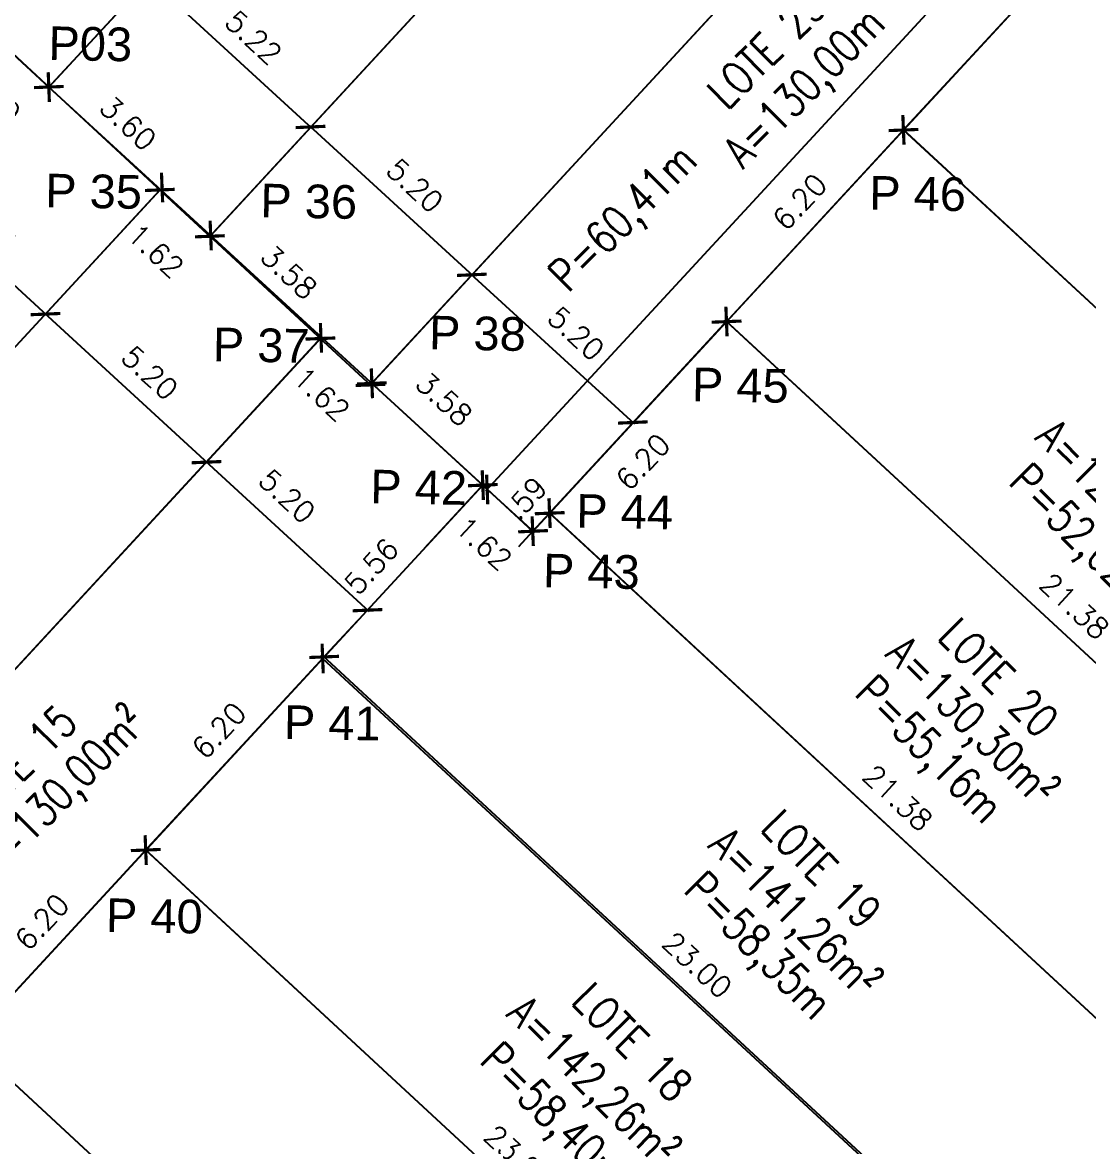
# Model space of a CAD drawing. Header units: millimetres. Extents: x 3076 to 3201, y 1450 to 1555.
# Drawn here: x 3154.08 to 3179.43, y 1474.74 to 1501.47 of the extents above; entities that cross this region are included whole.
import ezdxf
from ezdxf.enums import TextEntityAlignment as Align

# ---------------------------------------------------------------- set-up
doc = ezdxf.new("R2010")
doc.units = ezdxf.units.MM
doc.layers.get('Defpoints').update_dxf_attribs({"color": 250, "true_color": 0x323232})
for name, color, linetype in [('AMARELO', 2, 'Continuous'), ('COD_PONTO', 7, 'Continuous'), ('cotas', 4, 'Continuous'), ('MAGENTA', 6, 'Continuous'), ('QD_LOTE', 1, 'Continuous')]:
    doc.layers.add(name, color=color, linetype=linetype)
doc.layers.add('PONTOS', color=7, linetype='Continuous', lineweight=0)
doc.styles.add('arcad1', font='romans.shx')
doc.styles.add('COTA250', font='ROMANS.SHX', dxfattribs={"height": 0.5})
doc.styles.get("Standard").update_dxf_attribs({"font": 'arial.ttf'})
doc.dimstyles.new('COTA250', dxfattribs={"dimtxt": 0.5, "dimasz": 0.5, "dimexe": 0.05, "dimexo": 0.95, "dimgap": 0.4, "dimtad": 1, "dimzin": 4, "dimdsep": 46, "dimtxsty": 'COTA250', "dimblk": 'ARCHTICK', "dimcen": -0.1, "dimdle": 0.05, "dimse1": 1, "dimse2": 1, "dimclrd": 8, "dimclre": 3, "dimclrt": 2, "dimadec": 0, "dimazin": 0, "dimtfac": 1, "dimtix": 1, "dimtmove": 2, "dimatfit": 3, "dimldrblk": 'ARCHTICK', "dimfxl": 1, "dimtvp": 0.125, "dimtolj": 1, "dimtzin": 4, "dimarcsym": 0})

# ---------------------------------------------------------------- blocks, each defined once
blk = doc.blocks.new('_ArchTick')
at = {"color": 0, "linetype": 'ByBlock', "const_width": 0.15}
blk.add_lwpolyline([(-0.5, -0.5), (0.5, 0.5)], dxfattribs=at)
blk = doc.blocks.new('*D98')
at = {"layer": 'cotas', "color": 8, "lineweight": -2, "transparency": 16777216}
blk.add_line((3162.354, 1492.851), (3179.385, 1511.291), dxfattribs=at)
at = {"layer": 'Defpoints', "color": 0, "transparency": 16777216}
for p in [(3179.351, 1511.254), (3179.351, 1511.254), (3162.388, 1492.888)]:
    blk.add_point(p, dxfattribs=at)
at = {"layer": 'cotas', "color": 8, "lineweight": -2, "transparency": 16777216, "xscale": 0.5, "yscale": 0.5, "zscale": 0.5}
for p, rotation in [((3179.351, 1511.254), 47.27484462991435), ((3162.388, 1492.888), 227.2748446299143)]:
    blk.add_blockref('_ArchTick', p, dxfattribs=dict(at, rotation=rotation))
at = {"layer": 'cotas', "color": 2, "transparency": 16777216, "insert": (3170.392, 1502.512), "char_height": 0.5, "attachment_point": 5, "rotation": 47.2748, "style": 'COTA250'}
blk.add_mtext('\\A1; 25.00', dxfattribs=at)
blk = doc.blocks.new('*D120')
at = {"layer": 'cotas', "color": 8, "lineweight": -2, "transparency": 16777216}
blk.add_line((3158.522, 1496.366), (3175.552, 1514.805), dxfattribs=at)
at = {"layer": 'Defpoints', "color": 0, "transparency": 16777216}
for p in [(3175.518, 1514.768), (3175.518, 1514.768), (3158.556, 1496.402)]:
    blk.add_point(p, dxfattribs=at)
at = {"layer": 'cotas', "color": 8, "lineweight": -2, "transparency": 16777216, "xscale": 0.5, "yscale": 0.5, "zscale": 0.5}
for p, rotation in [((3175.518, 1514.768), 47.27484462991435), ((3158.556, 1496.403), 227.2748446299143)]:
    blk.add_blockref('_ArchTick', p, dxfattribs=dict(at, rotation=rotation))
at = {"layer": 'cotas', "color": 2, "transparency": 16777216, "insert": (3166.559, 1506.026), "char_height": 0.5, "attachment_point": 5, "rotation": 47.2748, "style": 'COTA250'}
blk.add_mtext('\\A1; 25.00', dxfattribs=at)
blk = doc.blocks.new('*D121')
at = {"layer": 'cotas', "color": 8, "lineweight": -2, "transparency": 16777216}
blk.add_line((3157.311, 1497.52), (3158.575, 1496.35), dxfattribs=at)
at = {"layer": 'Defpoints', "color": 0, "transparency": 16777216}
for p in [(3157.36, 1497.499), (3158.538, 1496.384), (3158.556, 1496.402)]:
    blk.add_point(p, dxfattribs=at)
at = {"layer": 'cotas', "color": 8, "lineweight": -2, "transparency": 16777216, "xscale": 0.5, "yscale": 0.5, "zscale": 0.5}
for p, rotation in [((3157.348, 1497.486), 137.1981300308988), ((3158.538, 1496.384), 317.1981300308988)]:
    blk.add_blockref('_ArchTick', p, dxfattribs=dict(at, rotation=rotation))
at = {"layer": 'cotas', "color": 2, "transparency": 16777216, "insert": (3157.122, 1496.157), "char_height": 0.5, "attachment_point": 5, "rotation": 317.1981, "style": 'COTA250'}
blk.add_mtext('\\A1; 1.62', dxfattribs=at)
blk = doc.blocks.new('*D122')
at = {"layer": 'cotas', "color": 8, "lineweight": -2, "transparency": 16777216}
blk.add_line((3158.502, 1496.418), (3161.2, 1493.919), dxfattribs=at)
at = {"layer": 'Defpoints', "color": 0, "transparency": 16777216}
for p in [(3158.556, 1496.402), (3161.163, 1493.953), (3161.193, 1493.984)]:
    blk.add_point(p, dxfattribs=at)
at = {"layer": 'cotas', "color": 8, "lineweight": -2, "transparency": 16777216, "xscale": 0.5, "yscale": 0.5, "zscale": 0.5}
for p, rotation in [((3158.538, 1496.384), 137.1981300308988), ((3161.163, 1493.953), 317.1981300308988)]:
    blk.add_blockref('_ArchTick', p, dxfattribs=dict(at, rotation=rotation))
at = {"layer": 'cotas', "color": 2, "transparency": 16777216, "insert": (3160.293, 1495.645), "char_height": 0.5, "attachment_point": 5, "rotation": 317.1981, "style": 'COTA250'}
blk.add_mtext('\\A1; 3.58', dxfattribs=at)
blk = doc.blocks.new('*D117')
at = {"layer": 'cotas', "color": 8, "lineweight": -2, "transparency": 16777216}
blk.add_line((3140.404, 1479.14), (3157.434, 1497.579), dxfattribs=at)
at = {"layer": 'Defpoints', "color": 0, "transparency": 16777216}
for p in [(3157.4, 1497.542), (3157.4, 1497.542), (3140.438, 1479.177, -0.281)]:
    blk.add_point(p, dxfattribs=at)
at = {"layer": 'cotas', "color": 8, "lineweight": -2, "transparency": 16777216, "xscale": 0.5, "yscale": 0.5, "zscale": 0.5}
for p, rotation in [((3157.4, 1497.542), 47.27451773905912), ((3140.438, 1479.177), 227.2745177390592)]:
    blk.add_blockref('_ArchTick', p, dxfattribs=dict(at, rotation=rotation))
at = {"layer": 'cotas', "color": 2, "transparency": 16777216, "insert": (3148.441, 1488.8), "char_height": 0.5, "attachment_point": 5, "rotation": 47.2745, "style": 'COTA250'}
blk.add_mtext('\\A1; 25.00', dxfattribs=at)
blk = doc.blocks.new('*D118')
at = {"layer": 'cotas', "color": 8, "lineweight": -2, "transparency": 16777216}
blk.add_line((3144.182, 1475.567), (3161.212, 1494.005), dxfattribs=at)
at = {"layer": 'Defpoints', "color": 0, "transparency": 16777216}
for p in [(3161.178, 1493.969), (3161.178, 1493.969), (3144.216, 1475.603, -0.281)]:
    blk.add_point(p, dxfattribs=at)
at = {"layer": 'cotas', "color": 8, "lineweight": -2, "transparency": 16777216, "xscale": 0.5, "yscale": 0.5, "zscale": 0.5}
for p, rotation in [((3161.178, 1493.969), 47.27451773905912), ((3144.216, 1475.603), 227.2745177390592)]:
    blk.add_blockref('_ArchTick', p, dxfattribs=dict(at, rotation=rotation))
at = {"layer": 'cotas', "color": 2, "transparency": 16777216, "insert": (3152.219, 1485.227), "char_height": 0.5, "attachment_point": 5, "rotation": 47.2745, "style": 'COTA250'}
blk.add_mtext('\\A1; 25.00', dxfattribs=at)
blk = doc.blocks.new('*D185')
at = {"layer": 'cotas', "color": 8, "lineweight": -2, "transparency": 16777216}
blk.add_line((3153.496, 1501.053), (3154.744, 1499.898), dxfattribs=at)
at = {"layer": 'Defpoints', "color": 0, "transparency": 16777216}
for p in [(3153.533, 1501.019), (3154.707, 1499.932), (3154.707, 1499.932)]:
    blk.add_point(p, dxfattribs=at)
at = {"layer": 'cotas', "color": 8, "lineweight": -2, "transparency": 16777216, "xscale": 0.5, "yscale": 0.5, "zscale": 0.5}
for p, rotation in [((3153.533, 1501.019), 137.1981300308988), ((3154.707, 1499.932), 317.1981300308988)]:
    blk.add_blockref('_ArchTick', p, dxfattribs=dict(at, rotation=rotation))
at = {"layer": 'cotas', "color": 2, "transparency": 16777216, "insert": (3153.247, 1499.822), "char_height": 0.5, "attachment_point": 5, "rotation": 317.1981, "style": 'COTA250'}
blk.add_mtext('\\A1; 1.60', dxfattribs=at)
blk = doc.blocks.new('*D186')
at = {"layer": 'cotas', "color": 8, "lineweight": -2, "transparency": 16777216}
blk.add_line((3154.67, 1499.966), (3157.385, 1497.452), dxfattribs=at)
at = {"layer": 'Defpoints', "color": 0, "transparency": 16777216}
for p in [(3154.902, 1500.143), (3157.348, 1497.486), (3157.36, 1497.499)]:
    blk.add_point(p, dxfattribs=at)
at = {"layer": 'cotas', "color": 8, "lineweight": -2, "transparency": 16777216, "xscale": 0.5, "yscale": 0.5, "zscale": 0.5}
for p, rotation in [((3154.707, 1499.932), 137.1981300308988), ((3157.348, 1497.486), 317.1981300308988)]:
    blk.add_blockref('_ArchTick', p, dxfattribs=dict(at, rotation=rotation))
at = {"layer": 'cotas', "color": 2, "transparency": 16777216, "insert": (3156.469, 1499.186), "char_height": 0.5, "attachment_point": 5, "rotation": 317.1981, "style": 'COTA250'}
blk.add_mtext('\\A1; 3.60', dxfattribs=at)
blk = doc.blocks.new('*D187')
at = {"layer": 'cotas', "color": 8, "lineweight": -2, "transparency": 16777216}
blk.add_line((3161.127, 1493.987), (3162.39, 1492.817), dxfattribs=at)
at = {"layer": 'Defpoints', "color": 0, "transparency": 16777216}
for p in [(3161.193, 1493.984), (3162.354, 1492.851), (3162.388, 1492.888)]:
    blk.add_point(p, dxfattribs=at)
at = {"layer": 'cotas', "color": 8, "lineweight": -2, "transparency": 16777216, "xscale": 0.5, "yscale": 0.5, "zscale": 0.5}
for p, rotation in [((3161.163, 1493.953), 137.1981300308988), ((3162.354, 1492.851), 317.1981300308988)]:
    blk.add_blockref('_ArchTick', p, dxfattribs=dict(at, rotation=rotation))
at = {"layer": 'cotas', "color": 2, "transparency": 16777216, "insert": (3161.064, 1492.75), "char_height": 0.5, "attachment_point": 5, "rotation": 317.1981, "style": 'COTA250'}
blk.add_mtext('\\A1; 1.62', dxfattribs=at)
blk = doc.blocks.new('*D188')
at = {"layer": 'cotas', "color": 8, "lineweight": -2, "transparency": 16777216}
blk.add_line((3154.673, 1499.895), (3171.719, 1518.319), dxfattribs=at)
at = {"layer": 'Defpoints', "color": 0, "transparency": 16777216}
for p in [(3171.685, 1518.282), (3171.685, 1518.282), (3154.707, 1499.932)]:
    blk.add_point(p, dxfattribs=at)
at = {"layer": 'cotas', "color": 8, "lineweight": -2, "transparency": 16777216, "xscale": 0.5, "yscale": 0.5, "zscale": 0.5}
for p, rotation in [((3171.685, 1518.282), 47.22422458744329), ((3154.707, 1499.932), 227.2242245874433)]:
    blk.add_blockref('_ArchTick', p, dxfattribs=dict(at, rotation=rotation))
at = {"layer": 'cotas', "color": 2, "transparency": 16777216, "insert": (3162.719, 1509.549), "char_height": 0.5, "attachment_point": 5, "rotation": 47.2242, "style": 'COTA250'}
blk.add_mtext('\\A1; 25.00', dxfattribs=at)
blk = doc.blocks.new('*D127')
at = {"layer": 'cotas', "color": 8, "lineweight": -2, "transparency": 16777216}
blk.add_line((3162.35, 1492.92), (3165.061, 1490.435), dxfattribs=at)
at = {"layer": 'Defpoints', "color": 0, "transparency": 16777216}
for p in [(3162.388, 1492.888), (3165.024, 1490.468), (3165.025, 1490.47)]:
    blk.add_point(p, dxfattribs=at)
at = {"layer": 'cotas', "color": 8, "lineweight": -2, "transparency": 16777216, "xscale": 0.5, "yscale": 0.5, "zscale": 0.5}
for p, rotation in [((3162.387, 1492.886), 137.47783240041), ((3165.024, 1490.468), 317.47783240041)]:
    blk.add_blockref('_ArchTick', p, dxfattribs=dict(at, rotation=rotation))
at = {"layer": 'cotas', "color": 2, "transparency": 16777216, "insert": (3163.983, 1492.63), "char_height": 0.5, "attachment_point": 5, "rotation": 317.4778, "style": 'COTA250'}
blk.add_mtext('\\A1; 3.58', dxfattribs=at)
blk = doc.blocks.new('*D128')
at = {"layer": 'cotas', "color": 8, "lineweight": -2, "transparency": 16777216}
blk.add_line((3164.987, 1490.502), (3166.256, 1489.338), dxfattribs=at)
at = {"layer": 'Defpoints', "color": 0, "transparency": 16777216}
for p in [(3165.025, 1490.47), (3166.216, 1489.368), (3166.219, 1489.372)]:
    blk.add_point(p, dxfattribs=at)
at = {"layer": 'cotas', "color": 8, "lineweight": -2, "transparency": 16777216, "xscale": 0.5, "yscale": 0.5, "zscale": 0.5}
for p, rotation in [((3165.024, 1490.468), 137.4778323710164), ((3166.219, 1489.372), 317.4778323710164)]:
    blk.add_blockref('_ArchTick', p, dxfattribs=dict(at, rotation=rotation))
at = {"layer": 'cotas', "color": 2, "transparency": 16777216, "insert": (3164.919, 1489.198), "char_height": 0.5, "attachment_point": 5, "rotation": 317.4778, "style": 'COTA250'}
blk.add_mtext('\\A1; 1.62', dxfattribs=at)
blk = doc.blocks.new('*D129')
at = {"layer": 'cotas', "color": 8, "lineweight": -2, "transparency": 16777216}
for p, q in [((3166.612, 1489.804), (3166.951, 1490.171)), ((3166.212, 1489.372), (3166.612, 1489.804)), ((3166.212, 1489.372), (3165.873, 1489.004))]:
    blk.add_line(p, q, dxfattribs=at)
at = {"layer": 'Defpoints', "color": 0, "transparency": 16777216}
for p in [(3166.612, 1489.804), (3166.615, 1489.801), (3166.216, 1489.368)]:
    blk.add_point(p, dxfattribs=at)
at = {"layer": 'cotas', "color": 8, "lineweight": -2, "transparency": 16777216, "xscale": 0.5, "yscale": 0.5, "zscale": 0.5}
for p, rotation in [((3166.612, 1489.804), 227.2745178418167), ((3166.212, 1489.372), 47.27451784181673)]:
    blk.add_blockref('_ArchTick', p, dxfattribs=dict(at, rotation=rotation))
at = {"layer": 'cotas', "color": 2, "transparency": 16777216, "insert": (3165.935, 1490.029), "char_height": 0.5, "attachment_point": 5, "rotation": 47.2745, "style": 'COTA250'}
blk.add_mtext('\\A1; .59', dxfattribs=at)
blk = doc.blocks.new('*D130')
at = {"layer": 'cotas', "color": 8, "lineweight": -2, "transparency": 16777216}
blk.add_line((3166.578, 1489.767), (3170.852, 1494.395), dxfattribs=at)
at = {"layer": 'Defpoints', "color": 0, "transparency": 16777216}
for p in [(3170.818, 1494.359), (3170.822, 1494.355), (3166.615, 1489.801)]:
    blk.add_point(p, dxfattribs=at)
at = {"layer": 'cotas', "color": 8, "lineweight": -2, "transparency": 16777216, "xscale": 0.5, "yscale": 0.5, "zscale": 0.5}
for p, rotation in [((3170.818, 1494.359), 47.27451781377868), ((3166.612, 1489.804), 227.2745178137787)]:
    blk.add_blockref('_ArchTick', p, dxfattribs=dict(at, rotation=rotation))
at = {"layer": 'cotas', "color": 2, "transparency": 16777216, "insert": (3168.717, 1490.895), "char_height": 0.5, "attachment_point": 5, "rotation": 47.2745, "style": 'COTA250'}
blk.add_mtext('\\A1; 6.20', dxfattribs=at)
blk = doc.blocks.new('*D131')
at = {"layer": 'cotas', "color": 8, "lineweight": -2, "transparency": 16777216}
blk.add_line((3170.784, 1494.322), (3175.059, 1498.95), dxfattribs=at)
at = {"layer": 'Defpoints', "color": 0, "transparency": 16777216}
for p in [(3175.025, 1498.913), (3175.031, 1498.908), (3170.822, 1494.355)]:
    blk.add_point(p, dxfattribs=at)
at = {"layer": 'cotas', "color": 8, "lineweight": -2, "transparency": 16777216, "xscale": 0.5, "yscale": 0.5, "zscale": 0.5}
for p, rotation in [((3175.025, 1498.913), 47.27451781377868), ((3170.818, 1494.359), 227.2745178137787)]:
    blk.add_blockref('_ArchTick', p, dxfattribs=dict(at, rotation=rotation))
at = {"layer": 'cotas', "color": 2, "transparency": 16777216, "insert": (3172.444, 1497.077), "char_height": 0.5, "attachment_point": 5, "rotation": 47.2745, "style": 'COTA250'}
blk.add_mtext('\\A1; 6.20', dxfattribs=at)
blk = doc.blocks.new('*D132')
at = {"layer": 'cotas', "color": 8, "lineweight": -2, "transparency": 16777216}
blk.add_line((3174.991, 1498.877), (3183.214, 1507.78), dxfattribs=at)
at = {"layer": 'Defpoints', "color": 0, "transparency": 16777216}
for p in [(3183.18, 1507.743), (3183.184, 1507.74), (3175.031, 1498.908)]:
    blk.add_point(p, dxfattribs=at)
at = {"layer": 'cotas', "color": 8, "lineweight": -2, "transparency": 16777216, "xscale": 0.5, "yscale": 0.5, "zscale": 0.5}
for p, rotation in [((3183.18, 1507.743), 47.27451781377868), ((3175.025, 1498.913), 227.2745178137787)]:
    blk.add_blockref('_ArchTick', p, dxfattribs=dict(at, rotation=rotation))
at = {"layer": 'cotas', "color": 2, "transparency": 16777216, "insert": (3178.625, 1503.769), "char_height": 0.5, "attachment_point": 5, "rotation": 47.2745, "style": 'COTA250'}
blk.add_mtext('\\A1; 12.02', dxfattribs=at)
blk = doc.blocks.new('*D134')
at = {"layer": 'cotas', "color": 8, "lineweight": -2, "transparency": 16777216}
blk.add_line((3152.771, 1477.202), (3157.045, 1481.83), dxfattribs=at)
at = {"layer": 'Defpoints', "color": 0, "transparency": 16777216}
for p in [(3157.011, 1481.793), (3157.014, 1481.791), (3152.805, 1477.238)]:
    blk.add_point(p, dxfattribs=at)
at = {"layer": 'cotas', "color": 8, "lineweight": -2, "transparency": 16777216, "xscale": 0.5, "yscale": 0.5, "zscale": 0.5}
for p, rotation in [((3157.011, 1481.793), 47.27451775497881), ((3152.805, 1477.238), 227.2745177549788)]:
    blk.add_blockref('_ArchTick', p, dxfattribs=dict(at, rotation=rotation))
at = {"layer": 'cotas', "color": 2, "transparency": 16777216, "insert": (3154.43, 1479.957), "char_height": 0.5, "attachment_point": 5, "rotation": 47.2745, "style": 'COTA250'}
blk.add_mtext('\\A1; 6.20', dxfattribs=at)
blk = doc.blocks.new('*D135')
at = {"layer": 'cotas', "color": 8, "lineweight": -2, "transparency": 16777216}
blk.add_line((3156.977, 1481.756), (3161.252, 1486.384), dxfattribs=at)
at = {"layer": 'Defpoints', "color": 0, "transparency": 16777216}
for p in [(3161.218, 1486.348), (3161.218, 1486.348), (3157.014, 1481.791)]:
    blk.add_point(p, dxfattribs=at)
at = {"layer": 'cotas', "color": 8, "lineweight": -2, "transparency": 16777216, "xscale": 0.5, "yscale": 0.5, "zscale": 0.5}
for p, rotation in [((3161.218, 1486.348), 47.27451775497878), ((3157.011, 1481.793), 227.2745177549788)]:
    blk.add_blockref('_ArchTick', p, dxfattribs=dict(at, rotation=rotation))
at = {"layer": 'cotas', "color": 2, "transparency": 16777216, "insert": (3158.637, 1484.511), "char_height": 0.5, "attachment_point": 5, "rotation": 47.2745, "style": 'COTA250'}
blk.add_mtext('\\A1; 6.20', dxfattribs=at)
blk = doc.blocks.new('*D136')
at = {"layer": 'cotas', "color": 8, "lineweight": -2, "transparency": 16777216}
for p, q in [((3165.059, 1490.507), (3163.631, 1488.961)), ((3161.184, 1486.311), (3162.055, 1487.253))]:
    blk.add_line(p, q, dxfattribs=at)
at = {"layer": 'Defpoints', "color": 0, "transparency": 16777216}
for p in [(3165.025, 1490.47), (3165.033, 1490.462), (3161.218, 1486.348)]:
    blk.add_point(p, dxfattribs=at)
at = {"layer": 'cotas', "color": 8, "lineweight": -2, "transparency": 16777216, "xscale": 0.5, "yscale": 0.5, "zscale": 0.5}
for p, rotation in [((3165.025, 1490.47), 47.27451775497878), ((3161.218, 1486.348), 227.2745177549788)]:
    blk.add_blockref('_ArchTick', p, dxfattribs=dict(at, rotation=rotation))
at = {"layer": 'cotas', "color": 2, "transparency": 16777216, "insert": (3162.378, 1488.537), "char_height": 0.5, "attachment_point": 5, "rotation": 47.2745, "style": 'COTA250'}
blk.add_mtext('\\A1;5.56', dxfattribs=at)
blk = doc.blocks.new('*D140')
at = {"layer": 'cotas', "color": 8, "lineweight": -2, "transparency": 16777216}
blk.add_line((3178.051, 1470.713), (3182.319, 1475.346), dxfattribs=at)
at = {"layer": 'Defpoints', "color": 0, "transparency": 16777216}
for p in [(3182.285, 1475.31), (3182.285, 1475.31), (3178.085, 1470.749)]:
    blk.add_point(p, dxfattribs=at)
at = {"layer": 'cotas', "color": 8, "lineweight": -2, "transparency": 16777216, "xscale": 0.5, "yscale": 0.5, "zscale": 0.5}
for p, rotation in [((3182.285, 1475.31), 47.35144743456223), ((3178.085, 1470.749), 227.3514474345622)]:
    blk.add_blockref('_ArchTick', p, dxfattribs=dict(at, rotation=rotation))
at = {"layer": 'cotas', "color": 2, "transparency": 16777216, "insert": (3179.707, 1473.47), "char_height": 0.5, "attachment_point": 5, "rotation": 47.3514, "style": 'COTA250'}
blk.add_mtext('\\A1; 6.20', dxfattribs=at)
blk = doc.blocks.new('*D143')
at = {"layer": 'cotas', "color": 8, "lineweight": -2, "transparency": 16777216}
blk.add_line((3152.768, 1477.272), (3169.72, 1461.595), dxfattribs=at)
at = {"layer": 'Defpoints', "color": 0, "transparency": 16777216}
for p in [(3152.805, 1477.238), (3169.684, 1461.629), (3169.684, 1461.629)]:
    blk.add_point(p, dxfattribs=at)
at = {"layer": 'cotas', "color": 8, "lineweight": -2, "transparency": 16777216, "xscale": 0.5, "yscale": 0.5, "zscale": 0.5}
for p, rotation in [((3152.805, 1477.238), 137.2380983801212), ((3169.684, 1461.629), 317.2380983801212)]:
    blk.add_blockref('_ArchTick', p, dxfattribs=dict(at, rotation=rotation))
at = {"layer": 'cotas', "color": 2, "transparency": 16777216, "insert": (3161.685, 1469.911), "char_height": 0.5, "attachment_point": 5, "rotation": 317.2381, "style": 'COTA250'}
blk.add_mtext('\\A1;23.00', dxfattribs=at)
blk = doc.blocks.new('*D144')
at = {"layer": 'cotas', "color": 8, "lineweight": -2, "transparency": 16777216}
blk.add_line((3156.974, 1481.827), (3173.921, 1466.155), dxfattribs=at)
at = {"layer": 'Defpoints', "color": 0, "transparency": 16777216}
for p in [(3157.011, 1481.793), (3173.884, 1466.189), (3173.884, 1466.189)]:
    blk.add_point(p, dxfattribs=at)
at = {"layer": 'cotas', "color": 8, "lineweight": -2, "transparency": 16777216, "xscale": 0.5, "yscale": 0.5, "zscale": 0.5}
for p, rotation in [((3157.011, 1481.793), 137.2380983799187), ((3173.884, 1466.189), 317.2380983799188)]:
    blk.add_blockref('_ArchTick', p, dxfattribs=dict(at, rotation=rotation))
at = {"layer": 'cotas', "color": 2, "transparency": 16777216, "insert": (3165.889, 1474.468), "char_height": 0.5, "attachment_point": 5, "rotation": 317.2381, "style": 'COTA250'}
blk.add_mtext('\\A1;23.00', dxfattribs=at)
blk = doc.blocks.new('*D145')
at = {"layer": 'cotas', "color": 8, "lineweight": -2, "transparency": 16777216}
blk.add_line((3161.215, 1486.418), (3178.155, 1470.752), dxfattribs=at)
at = {"layer": 'Defpoints', "color": 0, "transparency": 16777216}
for p in [(3161.218, 1486.348), (3178.119, 1470.786), (3178.085, 1470.749)]:
    blk.add_point(p, dxfattribs=at)
at = {"layer": 'cotas', "color": 8, "lineweight": -2, "transparency": 16777216, "xscale": 0.5, "yscale": 0.5, "zscale": 0.5}
for p, rotation in [((3161.252, 1486.384), 137.2380983803075), ((3178.119, 1470.786), 317.2380983803075)]:
    blk.add_blockref('_ArchTick', p, dxfattribs=dict(at, rotation=rotation))
at = {"layer": 'cotas', "color": 2, "transparency": 16777216, "insert": (3170.126, 1479.062), "char_height": 0.5, "attachment_point": 5, "rotation": 317.2381, "style": 'COTA250'}
blk.add_mtext('\\A1;23.00', dxfattribs=at)
blk = doc.blocks.new('*D146')
at = {"layer": 'cotas', "color": 8, "lineweight": -2, "transparency": 16777216}
blk.add_line((3166.579, 1489.835), (3182.322, 1475.276), dxfattribs=at)
at = {"layer": 'Defpoints', "color": 0, "transparency": 16777216}
for p in [(3166.615, 1489.801), (3182.285, 1475.31), (3182.285, 1475.31)]:
    blk.add_point(p, dxfattribs=at)
at = {"layer": 'cotas', "color": 8, "lineweight": -2, "transparency": 16777216, "xscale": 0.5, "yscale": 0.5, "zscale": 0.5}
for p, rotation in [((3166.615, 1489.801), 137.238098379988), ((3182.285, 1475.31), 317.2380983799881)]:
    blk.add_blockref('_ArchTick', p, dxfattribs=dict(at, rotation=rotation))
at = {"layer": 'cotas', "color": 2, "transparency": 16777216, "insert": (3174.892, 1483.032), "char_height": 0.5, "attachment_point": 5, "rotation": 317.2381, "style": 'COTA250'}
blk.add_mtext('\\A1;21.38', dxfattribs=at)
blk = doc.blocks.new('*D147')
at = {"layer": 'cotas', "color": 8, "lineweight": -2, "transparency": 16777216}
blk.add_line((3170.785, 1494.389), (3186.522, 1479.836), dxfattribs=at)
at = {"layer": 'Defpoints', "color": 0, "transparency": 16777216}
for p in [(3170.822, 1494.355), (3186.486, 1479.87), (3186.486, 1479.87)]:
    blk.add_point(p, dxfattribs=at)
at = {"layer": 'cotas', "color": 8, "lineweight": -2, "transparency": 16777216, "xscale": 0.5, "yscale": 0.5, "zscale": 0.5}
for p, rotation in [((3170.822, 1494.355), 137.2380983793454), ((3186.486, 1479.87), 317.2380983793454)]:
    blk.add_blockref('_ArchTick', p, dxfattribs=dict(at, rotation=rotation))
at = {"layer": 'cotas', "color": 2, "transparency": 16777216, "insert": (3179.095, 1487.59), "char_height": 0.5, "attachment_point": 5, "rotation": 317.2381, "style": 'COTA250'}
blk.add_mtext('\\A1;21.38', dxfattribs=at)
blk = doc.blocks.new('*D148')
at = {"layer": 'cotas', "color": 8, "lineweight": -2, "transparency": 16777216}
blk.add_line((3174.992, 1498.944), (3188.208, 1486.722), dxfattribs=at)
at = {"layer": 'Defpoints', "color": 0, "transparency": 16777216}
for p in [(3175.029, 1498.91), (3188.172, 1486.756), (3188.172, 1486.756)]:
    blk.add_point(p, dxfattribs=at)
at = {"layer": 'cotas', "color": 8, "lineweight": -2, "transparency": 16777216, "xscale": 0.5, "yscale": 0.5, "zscale": 0.5}
for p, rotation in [((3175.029, 1498.91), 137.2380983821409), ((3188.172, 1486.756), 317.238098382141)]:
    blk.add_blockref('_ArchTick', p, dxfattribs=dict(at, rotation=rotation))
at = {"layer": 'cotas', "color": 2, "transparency": 16777216, "insert": (3182.041, 1493.31), "char_height": 0.5, "attachment_point": 5, "rotation": 317.2381, "style": 'COTA250'}
blk.add_mtext('\\A1; 17.90', dxfattribs=at)
blk = doc.blocks.new('*D99')
at = {"layer": 'cotas', "color": 8, "lineweight": -2, "transparency": 16777216}
blk.add_line((3157.046, 1502.546), (3160.968, 1498.949), dxfattribs=at)
at = {"layer": 'Defpoints', "color": 0, "transparency": 16777216}
for p in [(3156.098, 1501.439, -61.99), (3160.931, 1498.983), (3159.947, 1497.909, -61.99)]:
    blk.add_point(p, dxfattribs=at)
at = {"layer": 'cotas', "color": 8, "lineweight": -2, "transparency": 16777216, "xscale": 0.5, "yscale": 0.5, "zscale": 0.5}
for p, rotation in [((3157.083, 1502.512), 137.4778323938508), ((3160.931, 1498.983), 317.4778323938509)]:
    blk.add_blockref('_ArchTick', p, dxfattribs=dict(at, rotation=rotation))
at = {"layer": 'cotas', "color": 2, "transparency": 16777216, "insert": (3159.446, 1501.226), "char_height": 0.5, "attachment_point": 5, "rotation": 317.4778, "style": 'COTA250'}
blk.add_mtext('\\A1; 5.22', dxfattribs=at)
blk = doc.blocks.new('*D100')
at = {"layer": 'cotas', "color": 8, "lineweight": -2, "transparency": 16777216}
blk.add_line((3160.895, 1499.016), (3164.801, 1495.434), dxfattribs=at)
at = {"layer": 'Defpoints', "color": 0, "transparency": 16777216}
for p in [(3159.947, 1497.909, -61.99), (3164.764, 1495.468), (3163.781, 1494.396, -61.99)]:
    blk.add_point(p, dxfattribs=at)
at = {"layer": 'cotas', "color": 8, "lineweight": -2, "transparency": 16777216, "xscale": 0.5, "yscale": 0.5, "zscale": 0.5}
for p, rotation in [((3160.931, 1498.983), 137.4778323665077), ((3164.764, 1495.468), 317.4778323665076)]:
    blk.add_blockref('_ArchTick', p, dxfattribs=dict(at, rotation=rotation))
at = {"layer": 'cotas', "color": 2, "transparency": 16777216, "insert": (3163.287, 1497.704), "char_height": 0.5, "attachment_point": 5, "rotation": 317.4778, "style": 'COTA250'}
blk.add_mtext('\\A1; 5.20', dxfattribs=at)
blk = doc.blocks.new('*D101')
at = {"layer": 'cotas', "color": 8, "lineweight": -2, "transparency": 16777216}
blk.add_line((3164.727, 1495.502), (3168.63, 1491.923), dxfattribs=at)
at = {"layer": 'Defpoints', "color": 0, "transparency": 16777216}
for p in [(3163.781, 1494.396, -61.99), (3168.593, 1491.957), (3167.605, 1490.879, -61.99)]:
    blk.add_point(p, dxfattribs=at)
at = {"layer": 'cotas', "color": 8, "lineweight": -2, "transparency": 16777216, "xscale": 0.5, "yscale": 0.5, "zscale": 0.5}
for p, rotation in [((3164.764, 1495.468), 137.4778323665077), ((3168.593, 1491.957), 317.4778323665076)]:
    blk.add_blockref('_ArchTick', p, dxfattribs=dict(at, rotation=rotation))
at = {"layer": 'cotas', "color": 2, "transparency": 16777216, "insert": (3167.118, 1494.191), "char_height": 0.5, "attachment_point": 5, "rotation": 317.4778, "style": 'COTA250'}
blk.add_mtext('\\A1; 5.20', dxfattribs=at)
blk = doc.blocks.new('*D102')
at = {"layer": 'cotas', "color": 8, "lineweight": -2, "transparency": 16777216}
blk.add_line((3165.095, 1490.329), (3182.134, 1508.778), dxfattribs=at)
at = {"layer": 'Defpoints', "color": 0, "transparency": 16777216}
for p in [(3182.1, 1508.741), (3183.184, 1507.74, -61.99), (3166.213, 1489.365, -61.99)]:
    blk.add_point(p, dxfattribs=at)
at = {"layer": 'cotas', "color": 8, "lineweight": -2, "transparency": 16777216, "xscale": 0.5, "yscale": 0.5, "zscale": 0.5}
for p, rotation in [((3182.1, 1508.741), 47.27451747994413), ((3165.129, 1490.366), 227.2745174799442)]:
    blk.add_blockref('_ArchTick', p, dxfattribs=dict(at, rotation=rotation))
at = {"layer": 'cotas', "color": 2, "transparency": 16777216, "insert": (3177.36, 1505.005), "char_height": 0.5, "attachment_point": 5, "rotation": 47.2745, "style": 'COTA250'}
blk.add_mtext('\\A1; 25.01', dxfattribs=at)
blk = doc.blocks.new('*D103')
at = {"layer": 'cotas', "color": 8, "lineweight": -2, "transparency": 16777216}
blk.add_line((3150.766, 1498.088), (3154.667, 1494.5), dxfattribs=at)
at = {"layer": 'Defpoints', "color": 0, "transparency": 16777216}
for p in [(3152.916, 1500.351, -61.99), (3156.743, 1496.831, -61.99), (3154.63, 1494.534)]:
    blk.add_point(p, dxfattribs=at)
at = {"layer": 'cotas', "color": 8, "lineweight": -2, "transparency": 16777216, "xscale": 0.5, "yscale": 0.5, "zscale": 0.5}
for p, rotation in [((3150.803, 1498.054), 137.3917623417699), ((3154.63, 1494.534), 317.39176234177)]:
    blk.add_blockref('_ArchTick', p, dxfattribs=dict(at, rotation=rotation))
at = {"layer": 'cotas', "color": 2, "transparency": 16777216, "insert": (3153.157, 1496.772), "char_height": 0.5, "attachment_point": 5, "rotation": 317.3918, "style": 'COTA250'}
blk.add_mtext('\\A1; 5.20', dxfattribs=at)
blk = doc.blocks.new('*D104')
at = {"layer": 'cotas', "color": 8, "lineweight": -2, "transparency": 16777216}
blk.add_line((3154.593, 1494.568), (3158.494, 1490.98), dxfattribs=at)
at = {"layer": 'Defpoints', "color": 0, "transparency": 16777216}
for p in [(3156.743, 1496.831, -61.99), (3160.561, 1493.301, -61.99), (3158.457, 1491.014)]:
    blk.add_point(p, dxfattribs=at)
at = {"layer": 'cotas', "color": 8, "lineweight": -2, "transparency": 16777216, "xscale": 0.5, "yscale": 0.5, "zscale": 0.5}
for p, rotation in [((3154.63, 1494.534), 137.3917623757789), ((3158.457, 1491.014), 317.3917623757788)]:
    blk.add_blockref('_ArchTick', p, dxfattribs=dict(at, rotation=rotation))
at = {"layer": 'cotas', "color": 2, "transparency": 16777216, "insert": (3156.984, 1493.252), "char_height": 0.5, "attachment_point": 5, "rotation": 317.3918, "style": 'COTA250'}
blk.add_mtext('\\A1; 5.20', dxfattribs=at)
blk = doc.blocks.new('*D105')
at = {"layer": 'cotas', "color": 8, "lineweight": -2, "transparency": 16777216}
blk.add_line((3158.421, 1491.047), (3162.32, 1487.461), dxfattribs=at)
at = {"layer": 'Defpoints', "color": 0, "transparency": 16777216}
for p in [(3160.561, 1493.301, -61.99), (3164.403, 1489.8, -61.99), (3162.283, 1487.495)]:
    blk.add_point(p, dxfattribs=at)
at = {"layer": 'cotas', "color": 8, "lineweight": -2, "transparency": 16777216, "xscale": 0.5, "yscale": 0.5, "zscale": 0.5}
for p, rotation in [((3158.457, 1491.014), 137.3917623757789), ((3162.283, 1487.495), 317.3917623757788)]:
    blk.add_blockref('_ArchTick', p, dxfattribs=dict(at, rotation=rotation))
at = {"layer": 'cotas', "color": 2, "transparency": 16777216, "insert": (3160.248, 1490.324), "char_height": 0.5, "attachment_point": 5, "rotation": 317.3918, "style": 'COTA250'}
blk.add_mtext('\\A1; 5.20', dxfattribs=at)

msp = doc.modelspace()

# ---------------------------------------------------------------- linework, layer by layer
at = {"layer": 'PONTOS'}
for p in [(3154.707, 1499.932), (3175.029, 1498.91), (3157.36, 1497.499), (3158.556, 1496.402), (3170.822, 1494.355), (3161.193, 1493.984), (3162.388, 1492.888), (3165.025, 1490.47), (3166.615, 1489.801), (3166.216, 1489.368), (3161.218, 1486.348), (3157.011, 1481.793)]:
    msp.add_point(p, dxfattribs=at)
at = {"layer": 'QD_LOTE'}
for p, q in [((3188.172, 1486.756), (3175.029, 1498.91)), ((3186.486, 1479.87), (3170.822, 1494.355)), ((3166.216, 1489.368), (3165.025, 1490.47)), ((3182.285, 1475.31), (3166.615, 1489.801)), ((3178.085, 1470.749), (3161.218, 1486.348)), ((3173.884, 1466.189), (3157.011, 1481.793)), ((3169.684, 1461.629), (3152.805, 1477.238))]:
    msp.add_line(p, q, dxfattribs=at)
for points in [[(3188.528, 1502.841), (3188.057, 1481.576), (3164.892, 1456.427), (3090.787, 1525.053), (3107.75, 1543.418), (3154.707, 1499.932), (3171.685, 1518.282), (3188.528, 1502.841)], [(3158.556, 1496.403), (3175.518, 1514.768)], [(3162.388, 1492.888), (3179.351, 1511.254)], [(3166.216, 1489.368), (3183.184, 1507.74)], [(3154.707, 1499.932), (3165.025, 1490.47)], [(3140.386, 1479.121), (3157.36, 1497.499)], [(3144.201, 1475.588), (3161.193, 1493.984)], [(3148.017, 1472.054), (3165.025, 1490.47)]]:
    msp.add_lwpolyline(points, dxfattribs=at)

# ---------------------------------------------------------------- texts
at = {"layer": 'AMARELO', "linetype": 'Continuous', "style": 'arcad1', "width": 0.8}
for s, rotation, p in [('A=130,00m²', 45, (3172.766, 1500.058)), ('P=60,41m', 45, (3168.342, 1496.848, 0)), ('A=125,62m²', 315, (3180.222, 1490.017)), ('P=52,62m', 315, (3179.325, 1489.228, 61.99)), ('A=130,30m²', 315, (3176.658, 1484.868, 0)), ('P=55,16m', 315, (3175.659, 1484.202, 61.99)), ('A=130,00m²', 45, (3154.983, 1483.195)), ('A=141,26m²', 315, (3172.448, 1480.316)), ('P=58,35m', 315, (3171.598, 1479.531, 61.99)), ('A=142,26m²', 315, (3167.649, 1476.31)), ('P=58,40m', 315, (3166.749, 1475.471, 61.99))]:
    msp.add_text(s, height=0.768, rotation=rotation, dxfattribs=at).set_placement(p, align=Align.MIDDLE_CENTER)
at = {"layer": 'COD_PONTO'}
for s, p in [('P03', (3154.701, 1500.976, -0.281)), ('P 35', (3154.624, 1497.474)), ('P 46', (3174.214, 1497.42)), ('P 36', (3159.739, 1497.236, 0.281)), ('P 38', (3163.749, 1494.097)), ('P 37', (3158.609, 1493.815)), ('P 45', (3170, 1492.864)), ('P 42 ', (3162.353, 1490.437)), ('P 44', (3167.249, 1489.856, -0.112)), ('P 43', (3166.458, 1488.438)), ('P 41', (3160.298, 1484.836, 0.001)), ('P 40', (3156.068, 1480.246))]:
    msp.add_text(s, height=0.8, rotation=359, dxfattribs=at).set_placement(p, align=Align.MIDDLE_LEFT)
at = {"layer": 'MAGENTA', "linetype": 'Continuous', "style": 'arcad1', "width": 0.8}
for s, rotation, p in [('LOTE 25', 45, (3171.771, 1500.84)), ('LOTE 20', 315, (3177.291, 1485.895, 0)), ('LOTE 15', 45, (3153.956, 1483.828)), ('LOTE 19', 315, (3173.082, 1481.343)), ('LOTE 18', 315, (3168.584, 1477.23))]:
    msp.add_text(s, height=0.768, rotation=rotation, dxfattribs=at).set_placement(p, align=Align.MIDDLE_CENTER)

# ---------------------------------------------------------------- dimensions: what is measured, and where the dimension line sits
at = {"layer": 'cotas'}
for p1, p2, distance, picture, middle in [((3154.707, 1499.932), (3171.685, 1518.282), 0, '*D188', (3162.719, 1509.549)), ((3158.556, 1496.402), (3175.518, 1514.768), 0, '*D120', (3166.559, 1506.026)), ((3162.388, 1492.888), (3179.351, 1511.254), 0, '*D98', (3170.392, 1502.512)), ((3156.098, 1501.439), (3159.947, 1497.909), 1.457, '*D99', (3159.446, 1501.226, 61.99)), ((3152.916, 1500.351), (3156.743, 1496.831), -3.121, '*D103', (3153.157, 1496.772, 61.99)), ((3175.029, 1498.91), (3188.172, 1486.756), 0, '*D148', (3182.041, 1493.31)), ((3140.438, 1479.177, -0.281), (3157.4, 1497.542), 0, '*D117', (3148.441, 1488.8)), ((3144.216, 1475.603, -0.281), (3161.178, 1493.969), 0, '*D118', (3152.219, 1485.227)), ((3166.216, 1489.368), (3166.615, 1489.801), 0.005, '*D129', (3165.935, 1490.029))]:
    dim = msp.add_aligned_dim(p1=p1, p2=p2, distance=distance, dimstyle='COTA250', override={"dimpost": ' <>'}, dxfattribs=at)
    dim.commit()
    dim.dimension.update_dxf_attribs({"geometry": picture, "text_midpoint": middle})
for base, p1, p2, angle, picture, middle, dimtype in [((3182.1, 1508.741, 61.99), (3166.213, 1489.365), (3183.184, 1507.74), 47.2745, '*D102', (3177.36, 1505.005, 61.99), 161), ((3154.707, 1499.932), (3153.533, 1501.019), (3154.707, 1499.932), 137.1981, '*D185', (3153.247, 1499.822), 160), ((3158.538, 1496.384), (3157.36, 1497.499), (3158.556, 1496.402), 137.1981, '*D121', (3157.122, 1496.157), 160), ((3170.818, 1494.359), (3166.615, 1489.801), (3170.822, 1494.355), 227.2745, '*D130', (3168.717, 1490.895), 160), ((3162.354, 1492.851), (3161.193, 1493.984), (3162.388, 1492.888), 137.1981, '*D187', (3161.064, 1492.75), 160), ((3165.024, 1490.468), (3162.388, 1492.888), (3165.025, 1490.47), 317.4778, '*D127', (3163.983, 1492.63), 161), ((3162.283, 1487.495, 61.99), (3160.561, 1493.301), (3164.403, 1489.8), 137.3918, '*D105', (3160.248, 1490.324, 61.99), 160), ((3166.219, 1489.372), (3165.025, 1490.47), (3166.216, 1489.368), 137.4778, '*D128', (3164.919, 1489.198), 160)]:
    dim = msp.add_linear_dim(base=base, p1=p1, p2=p2, angle=angle, dimstyle='COTA250', override={"dimpost": ' <>'}, dxfattribs=at)
    dim.commit()
    dim.dimension.update_dxf_attribs({"geometry": picture, "text_midpoint": middle, "dimtype": dimtype})
for base, p1, p2, angle, picture, middle in [((3183.18, 1507.743), (3175.031, 1498.908), (3183.184, 1507.74), 227.2745, '*D132', (3178.625, 1503.769)), ((3157.348, 1497.486), (3154.902, 1500.143), (3157.36, 1497.499), 137.1981, '*D186', (3156.469, 1499.186)), ((3175.025, 1498.913), (3170.822, 1494.355), (3175.031, 1498.908), 227.2745, '*D131', (3172.444, 1497.077)), ((3164.764, 1495.468, 61.99), (3159.947, 1497.909), (3163.781, 1494.396), 137.4778, '*D100', (3163.287, 1497.704, 61.99)), ((3158.457, 1491.014, 61.99), (3156.743, 1496.831), (3160.561, 1493.301), 137.3918, '*D104', (3156.984, 1493.252, 61.99)), ((3161.163, 1493.953), (3158.556, 1496.402), (3161.193, 1493.984), 137.1981, '*D122', (3160.293, 1495.645)), ((3168.593, 1491.957, 61.99), (3163.781, 1494.396), (3167.605, 1490.879), 137.4778, '*D101', (3167.118, 1494.191, 61.99)), ((3161.218, 1486.348), (3157.014, 1481.791), (3161.218, 1486.348), 227.2745, '*D135', (3158.637, 1484.511)), ((3157.011, 1481.793), (3152.805, 1477.238), (3157.014, 1481.791), 227.2745, '*D134', (3154.43, 1479.957)), ((3182.285, 1475.31), (3178.085, 1470.749), (3182.285, 1475.31), 227.3514, '*D140', (3179.707, 1473.47))]:
    dim = msp.add_linear_dim(base=base, p1=p1, p2=p2, angle=angle, dimstyle='COTA250', override={"dimpost": ' <>'}, dxfattribs=at)
    dim.commit()
    dim.dimension.update_dxf_attribs({"geometry": picture, "text_midpoint": middle})
for p1, p2, distance, text, picture, middle in [((3170.822, 1494.355), (3186.486, 1479.87), 0, '21.38', '*D147', (3179.095, 1487.59)), ((3166.615, 1489.801), (3182.285, 1475.31), 0, '21.38', '*D146', (3174.892, 1483.032)), ((3161.218, 1486.348), (3178.085, 1470.749), 0.05, '23.00', '*D145', (3170.126, 1479.062)), ((3157.011, 1481.793), (3173.884, 1466.189), 0, '23.00', '*D144', (3165.889, 1474.468)), ((3152.805, 1477.238), (3169.684, 1461.629), 0, '23.00', '*D143', (3161.685, 1469.911))]:
    dim = msp.add_aligned_dim(p1=p1, p2=p2, distance=distance, text=text, dimstyle='COTA250', override={"dimpost": ' <>'}, dxfattribs=at)
    dim.commit()
    dim.dimension.update_dxf_attribs({"geometry": picture, "text_midpoint": middle})
dim = msp.add_linear_dim(base=(3165.025, 1490.47), p1=(3161.218, 1486.348), p2=(3165.033, 1490.462), angle=227.2745, text='5.56', dimstyle='COTA250', override={"dimpost": ' <>'}, dxfattribs=at)
dim.commit()
dim.dimension.update_dxf_attribs({"geometry": '*D136', "text_midpoint": (3162.378, 1488.537), "dimtype": 160})

doc.saveas('drawing.dxf')
